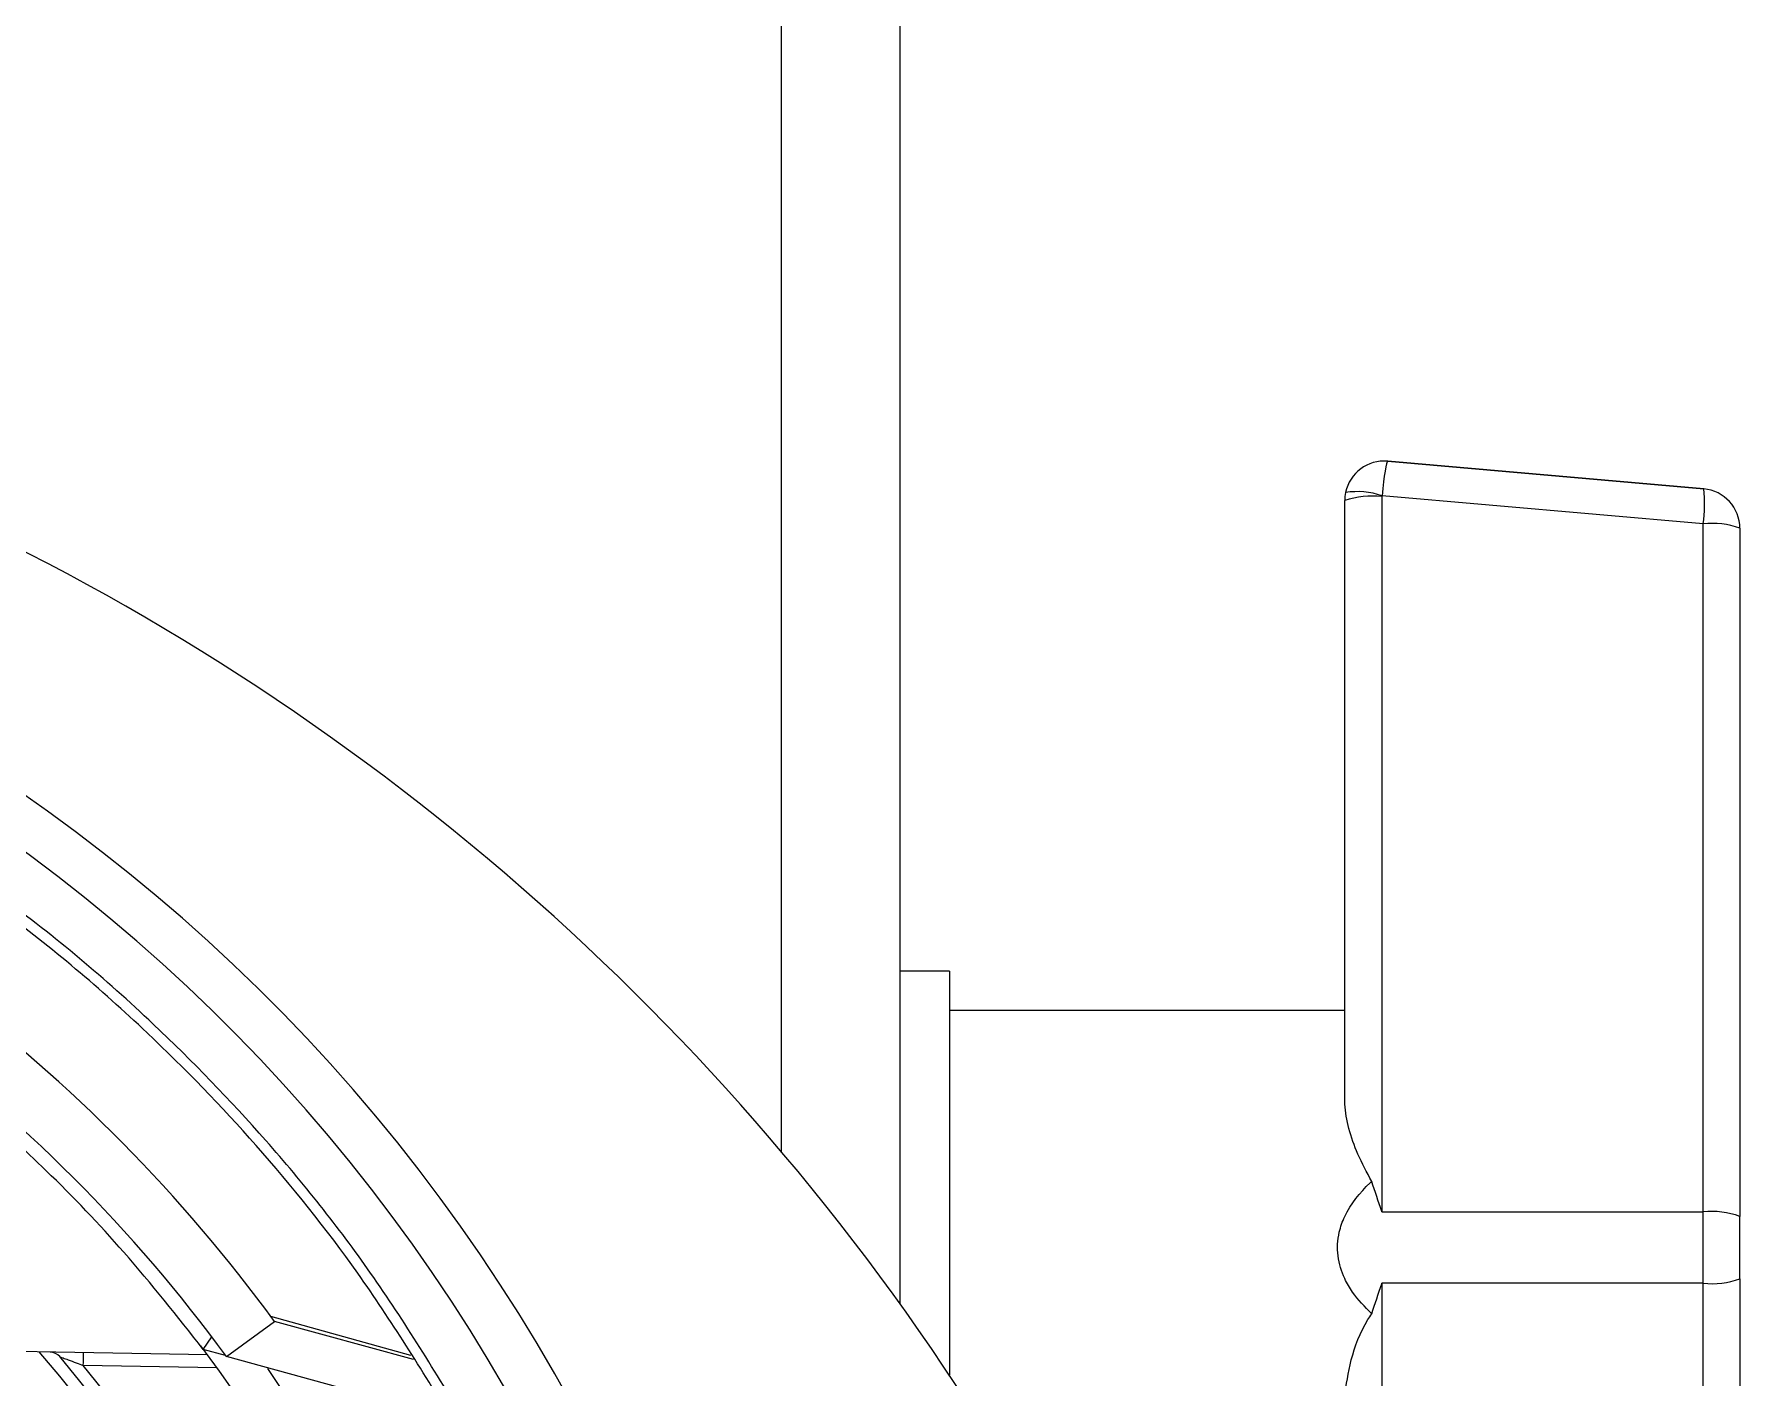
# Model space of a CAD drawing. Extents: x 12.3 to 108.7, y 1.1 to 80.4.
# Drawn here: x 49.386 to 52.084, y 34.075 to 36.201 of the extents above; entities that cross this region are included whole.
import ezdxf

# ---------------------------------------------------------------- set-up
doc = ezdxf.new("R2010")
doc.units = 0
doc.header["$MEASUREMENT"] = 0
doc.layers.add('OBJECT', color=7, linetype='CONTINUOUS')

msp = doc.modelspace()

# ---------------------------------------------------------------- linework, layer by layer
at = {"layer": 'OBJECT'}
for p, q in [((50.5678, 34.4326), (50.5678, 40.2083)), ((50.7558, 34.1916), (50.7558, 40.2083)), ((51.5268, 35.525), (51.5268, 35.5249)), ((52.0268, 35.4812), (51.5268, 35.525)), ((51.5268, 35.5249), (52.0268, 35.4812)), ((52.0268, 35.4812), (52.0268, 35.4812)), ((51.4588, 35.4626), (51.4588, 35.4627)), ((51.4588, 34.5172), (51.4588, 35.4626)), ((51.5176, 35.4688), (51.5176, 34.3373)), ((52.0257, 35.4259), (51.5178, 35.4704)), ((52.0257, 34.3373), (52.0257, 35.4259)), ((52.0838, 35.4189), (52.0838, 34.3302)), ((52.0838, 35.4189), (52.0838, 35.4189)), ((50.8338, 34.7184), (50.7558, 34.7184)), ((50.8338, 34.7184), (50.8338, 34.3175)), ((51.4588, 34.6559), (50.8338, 34.6559)), ((51.5176, 34.3373), (52.0257, 34.3373)), ((52.0838, 34.2314), (52.0838, 34.3302)), ((50.8338, 34.3175), (50.8338, 34.0788)), ((52.0257, 34.2244), (51.5176, 34.2243)), ((51.5176, 34.2243), (51.5176, 33.2941)), ((52.0257, 33.273), (52.0257, 34.2244)), ((52.0838, 34.2314), (52.0838, 33.2659)), ((49.6899, 34.1085), (49.7659, 34.1639)), ((49.7599, 34.1721), (49.9814, 34.1107)), ((49.9859, 34.1036), (49.7659, 34.1639)), ((49.6535, 34.1198), (49.6669, 34.1395)), ((49.66, 34.1111), (49.3301, 34.1168)), ((49.6888, 34.1101), (49.6535, 34.1198)), ((50.0456, 34.011), (49.6899, 34.1085)), ((49.6749, 34.0908), (49.4637, 34.0945))]:
    msp.add_line(p, q, dxfattribs=at)
for centre, radius, start, end in [((51.8055, 35.4579), 0.2225, 351.7421, 6.0015), ((52.0213, 35.4189), 0.0625, 0.0001, 85.0001), ((52.0213, 35.4189), 0.0625, 359.9998, 85.0004), ((47.6085, 31.9309), 3.875, 32.3331, 65.4575), ((51.5213, 35.4627), 0.0625, 168.1899, 179.9999), ((51.5213, 35.4626), 0.0625, 168.19, 180.0001), ((51.5024, 35.3313), 0.1384, 83.6774, 108.3565), ((51.4785, 35.354), 0.1228, 71.3583, 98.6228), ((51.5251, 35.4688), 0.0075, 168.1904, 180.0007), ((47.7451, 32.6894), 2.75, 304.0581, 90), ((52.0393, 35.2951), 0.1315, 70.2229, 95.9548), ((47.7448, 32.6891), 2.502, 36.1191, 53.1334), ((47.7448, 32.6891), 2.408, 36.1191, 53.8849), ((52.0393, 34.2065), 0.1315, 70.2229, 95.9545), ((52.0393, 34.3548), 0.1312, 264.0303, 289.8334), ((47.7452, 32.6894), 2.18, 319.5095, 40.8641), ((49.4111, 34.0954), 0.02, 40.1623, 89.0087), ((47.7451, 32.6894), 2.2, 319.9605, 40.1623), ((48.8903, 34.1094), 0.5736, 358.5095, 0.5072), ((47.7451, 32.6894), 2.385, 322.9837, 37.0164), ((47.7449, 32.6894), 2.22, 320.4005, 39.2663)]:
    msp.add_arc(centre, radius, start, end, dxfattribs=at)
for centre, major_axis, ratio, start_param, end_param in [((47.7694, 32.6894), (2.8088, 0), 0.999963, 5.338459, 7.862637), ((51.5213, 35.4626), (0.0461, 0.0422), 0.999978, 0.742105, 2.194044), ((51.5213, 35.4627), (-0.0422, 0.0461), 0.999978, 5.453814, 6.905753), ((51.5213, 35.4626), (0.0054, 0.0623), 0.067121, 0.000172, 1.452112), ((52.0213, 34.2809), (0, 0.5), 0.008776, 4.599049, 4.825386)]:
    msp.add_ellipse(centre, major_axis=major_axis, ratio=ratio, start_param=start_param, end_param=end_param, dxfattribs=at)
for points, knots in [([(50.0699, 34.0023), (50.021, 34.0829), (49.9259, 34.2396), (49.7579, 34.4502), (49.5641, 34.6505), (49.3346, 34.8446), (49.1519, 34.9567), (49.058, 35.0142)], [0, 0, 0, 0, 0.195111, 0.379526, 0.556488, 0.77218, 1, 1, 1, 1]), ([(50.0466, 34.0095), (49.9986, 34.0876), (49.9055, 34.239), (49.7421, 34.4425), (49.5544, 34.6363), (49.3324, 34.8249), (49.1559, 34.9346), (49.0652, 34.9909)], [0, 0, 0, 0, 0.195706, 0.379715, 0.556303, 0.772063, 1, 1, 1, 1]), ([(49.6535, 34.1198), (49.6125, 34.1717), (49.5347, 34.2702), (49.4141, 34.3962), (49.2956, 34.5037), (49.2164, 34.5657), (49.1755, 34.5978)], [0, 0, 0, 0, 0.292543, 0.555125, 0.770158, 1, 1, 1, 1]), ([(51.5015, 34.3855), (51.4937, 34.3999), (51.4718, 34.4406), (51.4597, 34.4865), (51.4589, 34.514), (51.4588, 34.5172)], [0, 0, 0, 0, 0.324577, 0.922742, 1, 1, 1, 1]), ([(51.5015, 34.1761), (51.4907, 34.187), (51.4742, 34.2038), (51.4561, 34.235), (51.446, 34.2673), (51.4479, 34.3019), (51.4628, 34.3432), (51.4836, 34.3689), (51.5006, 34.3848), (51.5015, 34.3855)], [0, 0, 0, 0, 0.190456, 0.293194, 0.446601, 0.600717, 0.707922, 0.98553, 1, 1, 1, 1]), ([(51.5176, 34.3373), (51.5175, 34.3376), (51.5122, 34.3537), (51.5068, 34.3698), (51.5015, 34.3855)], [0, 0, 0, 0, 0.017276, 1, 1, 1, 1]), ([(51.5015, 34.1761), (51.5068, 34.1918), (51.5122, 34.2079), (51.5175, 34.2241), (51.5176, 34.2243)], [0, 0, 0, 0, 0.982724, 1, 1, 1, 1]), ([(51.4588, 34.0445), (51.4614, 34.0636), (51.4667, 34.1027), (51.4841, 34.15), (51.4994, 34.173), (51.5015, 34.1761)], [0, 0, 0, 0, 0.454625, 0.927986, 1, 1, 1, 1]), ([(49.4264, 34.1083), (49.4265, 34.1082), (49.4267, 34.1081), (49.4284, 34.1075), (49.4324, 34.106), (49.4408, 34.1029), (49.4518, 34.0988), (49.4599, 34.0958), (49.4637, 34.0945)], [0, 0, 0, 0, 0.074481, 0.119207, 0.252189, 0.45791, 0.751931, 1, 1, 1, 1]), ([(49.7511, 31.2828), (49.8098, 31.3707), (49.9311, 31.5523), (50.0647, 31.8591), (50.161, 32.1879), (50.2077, 32.5296), (50.206, 32.8714), (50.157, 33.2086), (50.0604, 33.5307), (49.9294, 33.8292), (49.8118, 34.0052), (49.7555, 34.0894)], [0, 0, 0, 0, 0.105728, 0.218474, 0.333614, 0.448042, 0.562648, 0.675031, 0.788154, 0.898746, 1, 1, 1, 1])]:
    msp.add_open_spline(points, degree=3, knots=knots, dxfattribs=at)

doc.saveas('drawing.dxf')
